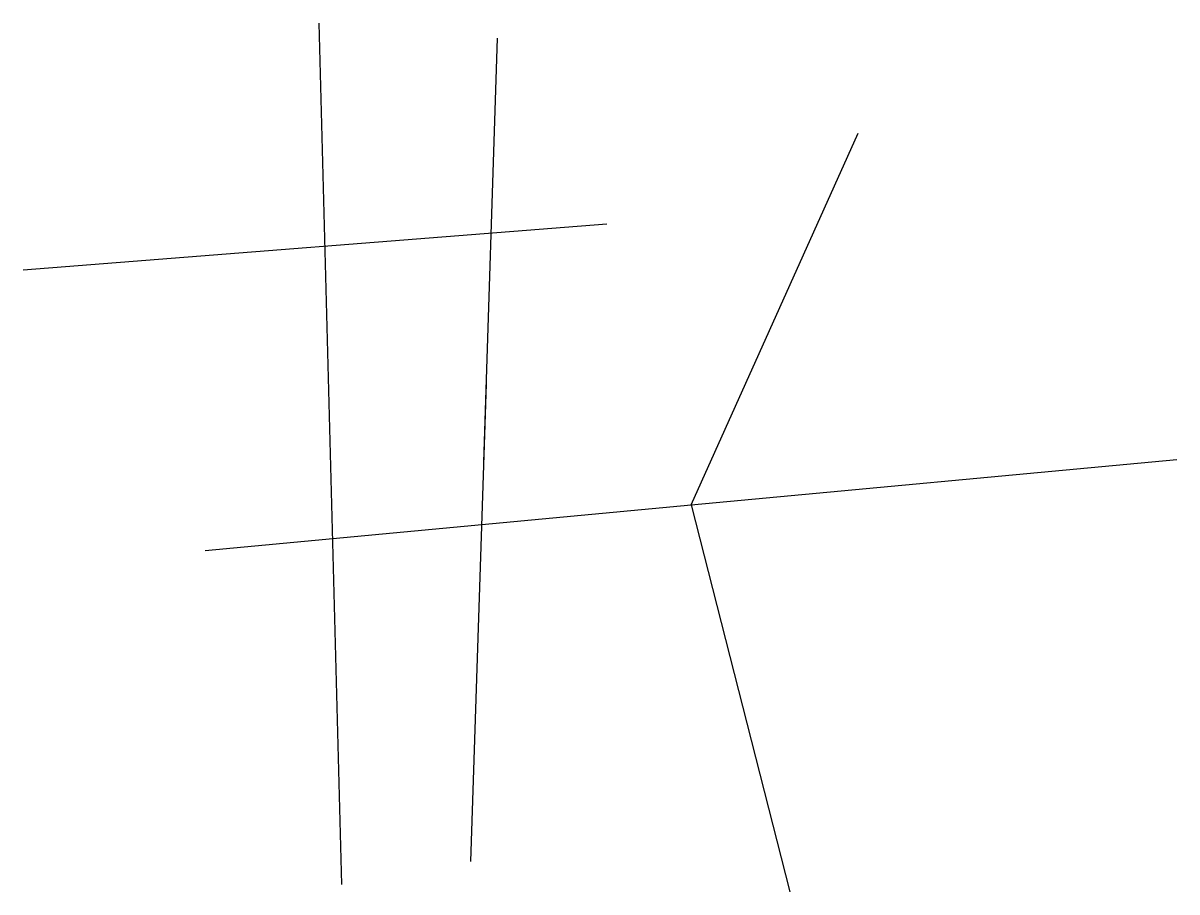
# Model space of a CAD drawing. Header units: inches. Extents: x -2.67 to 1.59, y 5.1 to 8.31.
import ezdxf

# ---------------------------------------------------------------- set-up
doc = ezdxf.new("R2010")
doc.units = ezdxf.units.IN
doc.header["$MEASUREMENT"] = 0
doc.layers.add('lay_input', color=7, linetype='Continuous')

msp = doc.modelspace()

# ---------------------------------------------------------------- linework, layer by layer
at = {"layer": 'lay_input'}
for p, q in [((-1.4912, 5.1301), (-1.5752, 8.3086)), ((-0.203, 6.5303), (0.4131, 7.9025)), ((-2.6674, 7.3985), (-0.5141, 7.5676)), ((-0.203, 6.5303), (1.5893, 6.6983)), ((-1.9952, 6.3623), (-0.203, 6.5303)), ((-0.203, 6.5303), (0.1611, 5.1021))]:
    msp.add_line(p, q, dxfattribs=at)
at = {"layer": 'lay_input', "color": 6}
msp.add_line((-0.9675, 6.6883), (-0.9171, 8.2526), dxfattribs=at)
at = {"layer": 'lay_input', "color": 4}
msp.add_line((-1.0151, 5.2141), (-0.9582, 6.9766), dxfattribs=at)

doc.saveas('drawing.dxf')
